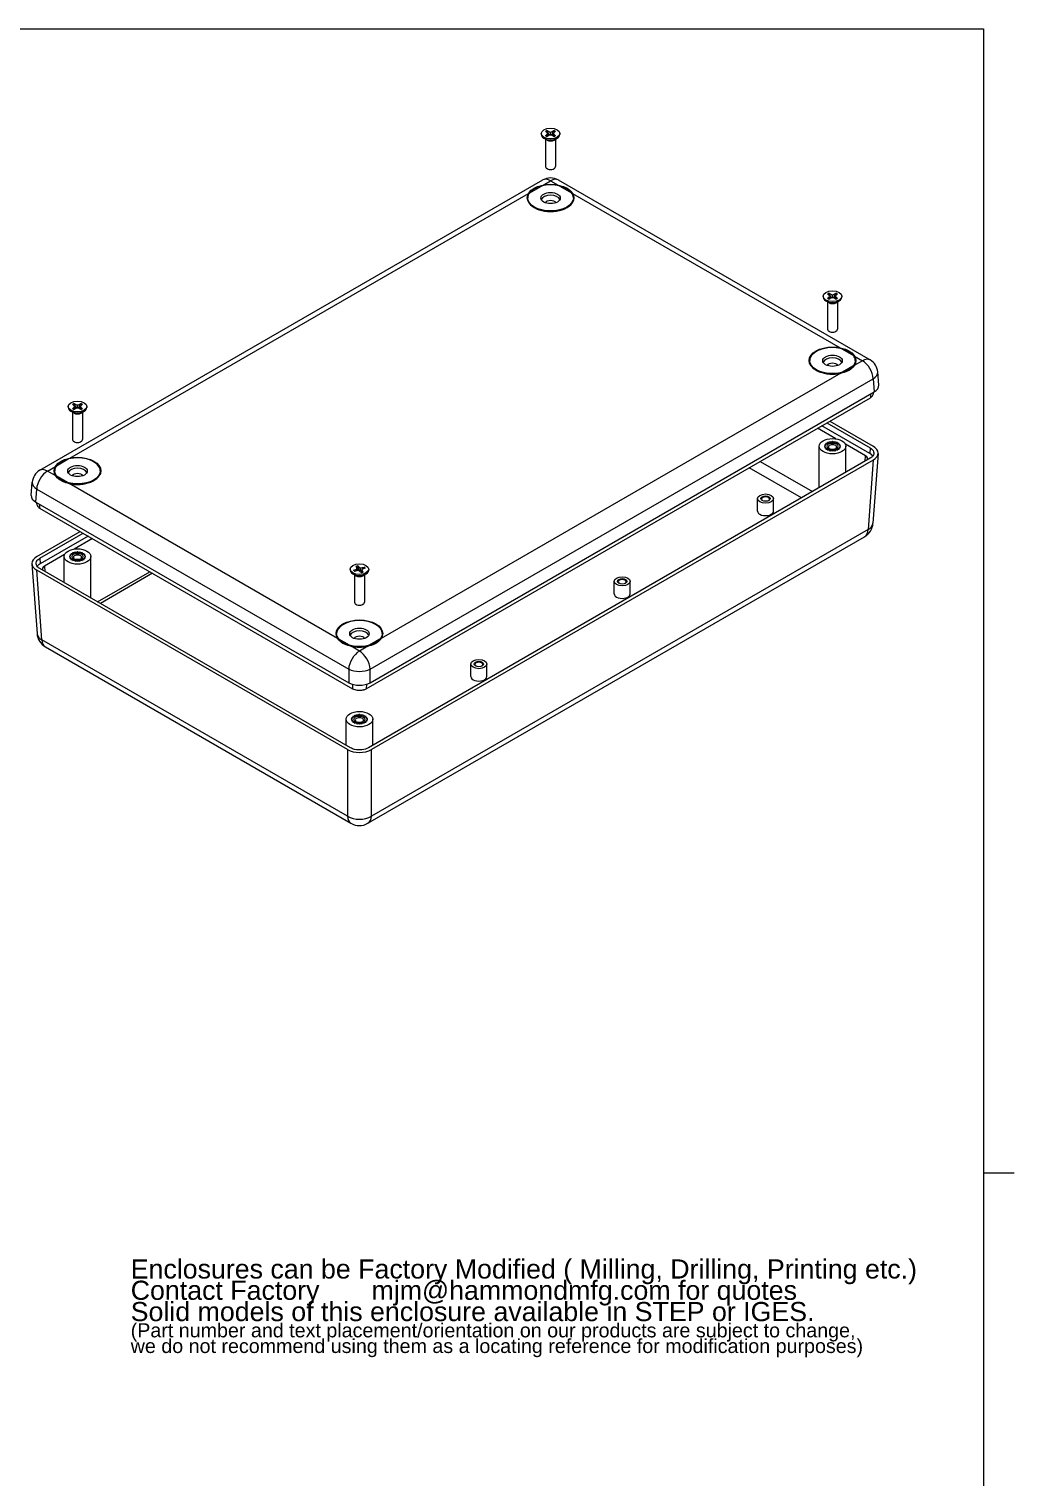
# Model space of a CAD drawing. Header units: millimetres. Extents: x 12 to 919, y 12 to 708.
# Drawn here: x 627.7 to 919.2, y 269.7 to 698.5 of the extents above; entities that cross this region are included whole.
import ezdxf

# ---------------------------------------------------------------- set-up
doc = ezdxf.new("R2010")
doc.units = ezdxf.units.MM
doc.header["$LTSCALE"] = 3.333333
for name, color, linetype, lineweight in [('Sketch Geometry (ANSI)', 7, 'Continuous', 9), ('Symbol (ANSI)', 7, 'Continuous', 9), ('Visible (ANSI)', 7, 'Continuous', 9), ('Visible Narrow (ANSI)', 7, 'Continuous', 9)]:
    doc.layers.add(name, color=color, linetype=linetype, lineweight=lineweight)
doc.styles.add('Note Text (ANSI)', font='arial.ttf')

# ---------------------------------------------------------------- blocks, each defined once
blk = doc.blocks.new('Borders Default Border')
at = {"layer": 'Sketch Geometry (ANSI)'}
blk.add_line((273.05, 107.95), (275.77, 107.95), dxfattribs=at)
at = {"layer": 'Sketch Geometry (ANSI)', "flags": 128}
blk.add_lwpolyline([(6.35, 6.35), (6.35, 209.55), (273.05, 209.55), (273.05, 6.35), (6.35, 6.35)], dxfattribs=at)

msp = doc.modelspace()

# ---------------------------------------------------------------- linework, layer by layer
at = {"layer": 'Visible (ANSI)'}
for p, q in [((779.3061, 667.538), (779.3061, 667.2523)), ((781.0272, 665.6009), (780.1115, 666.1296)), ((781.0551, 667.8302), (780.5601, 668.116)), ((780.5601, 666.9601), (781.0551, 667.2459)), ((780.6011, 665.8469), (780.6011, 657.7401)), ((781.0551, 668.4017), (781.55, 668.116)), ((781.2783, 667.538), (781.0551, 667.8302)), ((781.0551, 667.2459), (781.2783, 667.538)), ((781.0551, 667.2459), (781.1431, 666.7252)), ((781.55, 666.9601), (781.0551, 666.6743)), ((781.2783, 667.538), (781.4309, 666.8913)), ((781.2874, 667.4992), (781.469, 667.3944)), ((781.55, 668.116), (781.469, 667.3944)), ((781.469, 667.3944), (782.0561, 667.2449)), ((781.55, 668.116), (782.0561, 667.9871)), ((782.0561, 667.089), (781.55, 666.9601)), ((782.0561, 667.9871), (782.5621, 668.116)), ((782.0561, 667.9871), (782.0561, 667.2449)), ((782.0561, 667.2449), (782.6432, 667.3944)), ((782.5621, 666.9601), (782.0561, 667.089)), ((782.5621, 668.116), (783.0571, 668.4017)), ((782.5621, 668.116), (782.6432, 667.3944)), ((783.0571, 666.6743), (782.5621, 666.9601)), ((782.6432, 667.3944), (782.8247, 667.4992)), ((782.8339, 667.538), (782.6813, 666.8913)), ((783.0571, 667.8302), (782.8339, 667.538)), ((782.8339, 667.538), (783.0571, 667.2459)), ((783.0571, 667.2459), (782.969, 666.7252)), ((783.5521, 668.116), (783.0571, 667.8302)), ((783.0571, 667.2459), (783.5521, 666.9601)), ((783.0849, 665.6009), (784.0006, 666.1296)), ((783.5111, 665.8469), (783.5111, 657.7401)), ((784.8061, 667.538), (784.8061, 667.2523)), ((630.9021, 567.8217), (779.8061, 653.7915)), ((784.3061, 653.7915), (876.6415, 600.4816)), ((775.1561, 648.5137), (775.1561, 648.432)), ((788.9561, 648.5137), (788.9561, 648.432)), ((862.7447, 619.3647), (862.7447, 619.079)), ((864.4658, 617.4276), (863.5501, 617.9563)), ((864.4937, 619.6569), (863.9987, 619.9427)), ((863.9987, 618.7868), (864.4937, 619.0726)), ((864.0397, 617.6736), (864.0397, 609.5668)), ((864.4937, 620.2284), (864.9886, 619.9427)), ((864.7169, 619.3647), (864.4937, 619.6569)), ((864.4937, 619.0726), (864.7169, 619.3647)), ((864.4937, 619.0726), (864.5817, 618.5519)), ((864.9886, 618.7868), (864.4937, 618.501)), ((864.7169, 619.3647), (864.8695, 618.718)), ((864.726, 619.3259), (864.9076, 619.2211)), ((864.9886, 619.9427), (864.9076, 619.2211)), ((864.9076, 619.2211), (865.4947, 619.0716)), ((864.9886, 619.9427), (865.4947, 619.8138)), ((865.4947, 618.9157), (864.9886, 618.7868)), ((865.4947, 619.8138), (866.0007, 619.9427)), ((865.4947, 619.8138), (865.4947, 619.0716)), ((865.4947, 619.0716), (866.0818, 619.2211)), ((866.0007, 618.7868), (865.4947, 618.9157)), ((866.0007, 619.9427), (866.4957, 620.2284)), ((866.0007, 619.9427), (866.0818, 619.2211)), ((866.4957, 618.501), (866.0007, 618.7868)), ((866.0818, 619.2211), (866.2633, 619.3259)), ((866.2725, 619.3647), (866.1199, 618.718)), ((866.4957, 619.6569), (866.2725, 619.3647)), ((866.2725, 619.3647), (866.4957, 619.0726)), ((866.4957, 619.0726), (866.4076, 618.5519)), ((866.9907, 619.9427), (866.4957, 619.6569)), ((866.4957, 619.0726), (866.9907, 618.7868)), ((866.5235, 617.4276), (867.4392, 617.9563)), ((866.9497, 617.6736), (866.9497, 609.5668)), ((868.2447, 619.3647), (868.2447, 619.079)), ((858.5947, 600.3404), (858.5947, 600.2587)), ((872.3947, 600.3404), (872.3947, 600.2587)), ((879.1852, 593.0279), (878.8777, 596.9373)), ((641.0479, 587.5686), (641.5429, 587.2828)), ((642.555, 587.2828), (643.0499, 587.5686)), ((727.5071, 503.1506), (876.7132, 589.2948)), ((728.6662, 504.9309), (877.8723, 591.075)), ((877.5766, 590.9043), (877.549, 590.4079)), ((639.2989, 586.7049), (639.2989, 586.4191)), ((641.0201, 584.7677), (640.1044, 585.2964)), ((641.0479, 586.997), (640.553, 587.2828)), ((640.553, 586.1269), (641.0479, 586.4127)), ((640.5939, 585.0138), (640.5939, 576.9069)), ((641.2711, 586.7049), (641.0479, 586.997)), ((641.0479, 586.4127), (641.2711, 586.7049)), ((641.0479, 586.4127), (641.136, 585.892)), ((641.5429, 586.1269), (641.0479, 585.8412)), ((641.2711, 586.7049), (641.4238, 586.0582)), ((641.2803, 586.6661), (641.4618, 586.5613)), ((641.5429, 587.2828), (641.4618, 586.5613)), ((641.4618, 586.5613), (642.0489, 586.4117)), ((641.5429, 587.2828), (642.0489, 587.154)), ((642.0489, 586.2558), (641.5429, 586.1269)), ((642.0489, 587.154), (642.555, 587.2828)), ((642.0489, 587.154), (642.0489, 586.4117)), ((642.0489, 586.4117), (642.6361, 586.5613)), ((642.555, 586.1269), (642.0489, 586.2558)), ((642.555, 587.2828), (642.6361, 586.5613)), ((643.0499, 585.8412), (642.555, 586.1269)), ((642.6361, 586.5613), (642.8176, 586.6661)), ((642.8268, 586.7049), (642.6741, 586.0582)), ((643.0499, 586.997), (642.8268, 586.7049)), ((642.8268, 586.7049), (643.0499, 586.4127)), ((643.0499, 586.4127), (642.9619, 585.892)), ((643.5449, 587.2828), (643.0499, 586.997)), ((643.0499, 586.4127), (643.5449, 586.1269)), ((643.0778, 584.7677), (643.9935, 585.2964)), ((643.5039, 585.0138), (643.5039, 576.9069)), ((644.7989, 586.7049), (644.7989, 586.4191)), ((866.503, 577.1523), (861.0924, 580.2761)), ((876.5705, 572.7652), (862.3267, 580.9888)), ((863.8052, 581.8424), (876.6347, 574.4352)), ((864.6891, 582.3527), (877.5186, 574.9455)), ((861.5447, 562.6647), (861.5447, 574.9473)), ((863.3623, 575.1423), (863.0819, 574.9669)), ((863.0819, 574.9278), (863.3623, 574.7523)), ((863.1896, 575.3592), (863.3623, 575.1423)), ((863.3623, 574.7523), (863.1896, 574.5354)), ((863.571, 575.5132), (863.2105, 575.3964)), ((863.5228, 575.7503), (863.571, 575.5132)), ((863.968, 575.8287), (863.5626, 575.7819)), ((864.0491, 576.0628), (863.968, 575.8287)), ((864.5145, 576.058), (864.1039, 576.0858)), ((864.7169, 576.2661), (864.5145, 576.058)), ((865.1569, 576.1785), (864.7813, 576.2782)), ((865.4608, 576.3403), (865.1569, 576.1785)), ((865.8324, 576.1785), (865.5285, 576.3403)), ((866.2081, 576.2782), (865.8324, 576.1785)), ((866.4748, 576.058), (866.2724, 576.2661)), ((866.8855, 576.0858), (866.4748, 576.058)), ((867.0213, 575.8287), (866.9402, 576.0628)), ((867.4268, 575.7819), (867.0213, 575.8287)), ((867.4184, 575.5132), (867.4665, 575.7503)), ((867.7789, 575.3964), (867.4184, 575.5132)), ((867.6271, 575.1423), (867.7998, 575.3592)), ((867.9074, 574.9669), (867.6271, 575.1423)), ((867.6271, 574.7523), (867.9074, 574.9278)), ((867.7998, 574.5354), (867.6271, 574.7523)), ((875.2731, 572.0889), (869.3138, 575.5295)), ((869.4447, 567.2258), (869.4447, 574.9473)), ((876.6347, 571.3769), (728.1361, 485.6412)), ((877.5186, 570.8666), (729.02, 485.1309)), ((863.2105, 574.4983), (863.571, 574.3814)), ((863.571, 574.3814), (863.5228, 574.1443)), ((863.5626, 574.1127), (863.968, 574.0659)), ((863.968, 574.0659), (864.0491, 573.8318)), ((864.1039, 573.8089), (864.5145, 573.8367)), ((864.5145, 573.8367), (864.7169, 573.6285)), ((864.7813, 573.6165), (865.1569, 573.7162)), ((865.1569, 573.7162), (865.4608, 573.5543)), ((865.5285, 573.5543), (865.8324, 573.7162)), ((865.8324, 573.7162), (866.2081, 573.6165)), ((866.2724, 573.6285), (866.4748, 573.8367)), ((866.4748, 573.8367), (866.8855, 573.8089)), ((866.9402, 573.8318), (867.0213, 574.0659)), ((867.0213, 574.0659), (867.4268, 574.1127)), ((867.4184, 574.3814), (867.7789, 574.4983)), ((867.4665, 574.1443), (867.4184, 574.3814)), ((878.9782, 572.7854), (877.4788, 552.1317)), ((635.1489, 567.6805), (635.1489, 567.5989)), ((648.9489, 567.6805), (648.9489, 567.5989)), ((856.2781, 559.624), (840.8, 568.5603)), ((628.3585, 560.368), (628.6659, 564.2775)), ((629.6713, 558.4152), (722.3088, 504.9309)), ((629.9946, 557.748), (629.967, 558.2444)), ((843.3207, 555.7597), (843.3207, 559.4339)), ((848.0707, 555.7597), (848.0707, 559.4339)), ((630.8305, 556.6349), (723.468, 503.1506)), ((630.025, 542.2857), (642.8546, 549.6928)), ((630.9089, 541.7754), (643.7384, 549.1825)), ((645.2169, 548.3289), (630.9731, 540.1053)), ((646.4512, 547.6163), (641.0406, 544.4924)), ((727.9875, 463.2905), (874.9919, 548.1635)), ((638.2298, 542.8696), (632.2705, 539.429)), ((638.0989, 534.5659), (638.0989, 542.2875)), ((639.9165, 542.4825), (639.6362, 542.307)), ((639.6362, 542.2679), (639.9165, 542.0925)), ((639.7438, 542.6994), (639.9165, 542.4825)), ((639.9165, 542.0925), (639.7438, 541.8756)), ((640.1253, 542.8534), (639.7647, 542.7365)), ((639.7647, 541.8384), (640.1253, 541.7216)), ((640.0771, 543.0905), (640.1253, 542.8534)), ((640.1253, 541.7216), (640.0771, 541.4845)), ((640.5223, 543.1689), (640.1169, 543.1221)), ((640.1169, 541.4529), (640.5223, 541.4061)), ((640.6034, 543.403), (640.5223, 543.1689)), ((640.5223, 541.4061), (640.6034, 541.172)), ((641.0688, 543.3981), (640.6581, 543.4259)), ((640.6581, 541.149), (641.0688, 541.1768)), ((641.2712, 543.6063), (641.0688, 543.3981)), ((641.0688, 541.1768), (641.2712, 540.9687)), ((641.7112, 543.5186), (641.3355, 543.6183)), ((641.3355, 540.9566), (641.7112, 541.0563)), ((642.0151, 543.6805), (641.7112, 543.5186)), ((641.7112, 541.0563), (642.0151, 540.8945)), ((642.3867, 543.5186), (642.0828, 543.6805)), ((642.0828, 540.8945), (642.3867, 541.0563)), ((642.7623, 543.6183), (642.3867, 543.5186)), ((642.3867, 541.0563), (642.7623, 540.9566)), ((643.0291, 543.3981), (642.8267, 543.6063)), ((642.8267, 540.9687), (643.0291, 541.1768)), ((643.4398, 543.4259), (643.0291, 543.3981)), ((643.0291, 541.1768), (643.4398, 541.149)), ((643.5756, 543.1689), (643.4945, 543.403)), ((643.4945, 541.172), (643.5756, 541.4061)), ((643.981, 543.1221), (643.5756, 543.1689)), ((643.5756, 541.4061), (643.981, 541.4529)), ((643.9726, 542.8534), (644.0208, 543.0905)), ((644.3332, 542.7365), (643.9726, 542.8534)), ((643.9726, 541.7216), (644.3332, 541.8384)), ((644.0208, 541.4845), (643.9726, 541.7216)), ((644.1814, 542.4825), (644.3541, 542.6994)), ((644.4617, 542.307), (644.1814, 542.4825)), ((644.1814, 542.0925), (644.4617, 542.2679)), ((644.3541, 541.8756), (644.1814, 542.0925)), ((645.9989, 530.0048), (645.9989, 542.2875)), ((628.5655, 540.1255), (630.0648, 519.4718)), ((721.9551, 485.1309), (630.025, 538.2068)), ((722.839, 485.6412), (630.9089, 538.7171)), ((664.2941, 537.3147), (648.8161, 528.3784)), ((722.7375, 538.5316), (722.7375, 538.2458)), ((724.4587, 536.5944), (723.543, 537.1231)), ((723.7541, 538.2517), (724.3787, 538.4341)), ((724.0325, 536.8405), (724.0325, 528.7336)), ((724.6947, 538.0735), (724.0701, 537.8911)), ((724.6941, 538.9893), (724.3781, 539.35)), ((724.3787, 538.4341), (724.7485, 538.6716)), ((724.3787, 538.4341), (724.4317, 537.9967)), ((724.6941, 538.9893), (724.8319, 538.3593)), ((724.7485, 538.6716), (724.6941, 538.9893)), ((725.2451, 538.1049), (724.6947, 538.0735)), ((724.7485, 538.6716), (724.8749, 538.0838)), ((724.879, 538.084), (724.8319, 538.3593)), ((724.931, 538.7807), (725.2048, 538.4682)), ((725.0027, 539.5324), (725.3187, 539.1718)), ((725.3187, 539.1718), (725.2048, 538.4682)), ((725.2048, 538.4682), (725.6819, 538.2205)), ((725.6563, 537.8914), (725.2451, 538.1049)), ((725.3187, 539.1718), (725.73, 538.9583)), ((725.9723, 537.5308), (725.6563, 537.8914)), ((725.73, 538.9583), (725.6819, 538.2205)), ((725.6819, 538.2205), (726.1934, 538.2497)), ((725.73, 538.9583), (726.2804, 538.9896)), ((726.2266, 538.3916), (726.0801, 537.7661)), ((726.0801, 537.7661), (726.1157, 537.5577)), ((726.2809, 538.0738), (726.1787, 537.572)), ((726.5964, 538.629), (726.2266, 538.3916)), ((726.2266, 538.3916), (726.2809, 538.0738)), ((726.2804, 538.9896), (726.905, 539.1721)), ((726.2804, 538.9896), (726.3102, 538.4453)), ((726.2809, 538.0738), (726.597, 537.7132)), ((726.5164, 536.5944), (727.4321, 537.1231)), ((727.221, 538.8115), (726.5964, 538.629)), ((726.9425, 536.8405), (726.9425, 528.7336)), ((728.2375, 538.5316), (728.2375, 538.2458)), ((800.8943, 531.2648), (800.8943, 534.939)), ((805.6443, 531.2648), (805.6443, 534.939)), ((718.5875, 519.5072), (718.5875, 519.4256)), ((732.3875, 519.5072), (732.3875, 519.4256)), ((632.5517, 515.5037), (722.9875, 463.2905)), ((758.4679, 506.7699), (758.4679, 510.4441)), ((763.2179, 506.7699), (763.2179, 510.4441)), ((721.5375, 486.3926), (721.5375, 494.1142)), ((723.3551, 494.3092), (723.0748, 494.1337)), ((723.0748, 494.0946), (723.3551, 493.9192)), ((723.1824, 494.5261), (723.3551, 494.3092)), ((723.3551, 493.9192), (723.1824, 493.7023)), ((723.5639, 494.6801), (723.2033, 494.5632)), ((723.2033, 493.6651), (723.5639, 493.5483)), ((723.5157, 494.9172), (723.5639, 494.6801)), ((723.5639, 493.5483), (723.5157, 493.3112)), ((723.9609, 494.9956), (723.5555, 494.9488)), ((723.5555, 493.2796), (723.9609, 493.2328)), ((724.042, 495.2297), (723.9609, 494.9956)), ((723.9609, 493.2328), (724.042, 492.9987)), ((724.5074, 495.2248), (724.0967, 495.2526)), ((724.7098, 495.433), (724.5074, 495.2248)), ((725.1498, 495.3453), (724.7741, 495.445)), ((725.4537, 495.5072), (725.1498, 495.3453)), ((725.8253, 495.3453), (725.5214, 495.5072)), ((726.2009, 495.445), (725.8253, 495.3453)), ((726.4677, 495.2248), (726.2653, 495.433)), ((726.8784, 495.2526), (726.4677, 495.2248)), ((727.0142, 494.9956), (726.9331, 495.2297)), ((726.9331, 492.9987), (727.0142, 493.2328)), ((727.4196, 494.9488), (727.0142, 494.9956)), ((727.0142, 493.2328), (727.4196, 493.2796)), ((727.4112, 494.6801), (727.4594, 494.9172)), ((727.7718, 494.5632), (727.4112, 494.6801)), ((727.4112, 493.5483), (727.7718, 493.6651)), ((727.4594, 493.3112), (727.4112, 493.5483)), ((727.62, 494.3092), (727.7927, 494.5261)), ((727.9003, 494.1337), (727.62, 494.3092)), ((727.62, 493.9192), (727.9003, 494.0946)), ((727.7927, 493.7023), (727.62, 493.9192)), ((729.4375, 486.3926), (729.4375, 494.1142)), ((724.0967, 492.9757), (724.5074, 493.0035)), ((724.5074, 493.0035), (724.7098, 492.7954)), ((724.7741, 492.7833), (725.1498, 492.883)), ((725.1498, 492.883), (725.4537, 492.7212)), ((725.5214, 492.7212), (725.8253, 492.883)), ((725.8253, 492.883), (726.2009, 492.7833)), ((726.2653, 492.7954), (726.4677, 493.0035)), ((726.4677, 493.0035), (726.8784, 492.9757))]:
    msp.add_line(p, q, dxfattribs=at)
for centre, radius, start, end in [((782.0561, 649.8944), 4.5, 60, 120), ((874.3915, 596.5845), 4.5, 4.497168, 60), ((633.1521, 563.9246), 4.5, 120, 175.502832), ((872.4919, 552.4937), 5, 300, 355.847929), ((635.0517, 519.8338), 5, 184.152071, 240), ((725.4875, 467.6206), 5, 240, 300)]:
    msp.add_arc(centre, radius, start, end, dxfattribs=at)
for centre, major_axis in [((782.0561, 667.538), (-2.75, 0)), ((782.0561, 648.5137), (-6.9, 0)), ((782.0561, 648.5137), (-6.75, 0)), ((782.0561, 648.432), (2.875, 0)), ((865.4947, 619.3647), (-2.75, 0)), ((865.4947, 600.3404), (-6.9, 0)), ((865.4947, 600.3404), (-6.75, 0)), ((865.4947, 600.2587), (2.875, 0)), ((642.0489, 586.7049), (-2.75, 0)), ((865.4947, 574.9473), (3.95, 0)), ((865.4947, 574.9473), (-2.25, 0)), ((865.4947, 574.9473), (-1.6129, 0)), ((642.0489, 567.6805), (-6.9, 0)), ((642.0489, 567.6805), (-6.75, 0)), ((642.0489, 567.5989), (2.875, 0)), ((845.6957, 559.4339), (2.375, 0)), ((845.6957, 559.4339), (-1.375, 0)), ((642.0489, 542.2875), (3.95, 0)), ((642.0489, 542.2875), (-2.25, 0)), ((642.0489, 542.2875), (-1.6129, 0)), ((725.4875, 538.5316), (-2.75, 0)), ((803.2693, 534.939), (2.375, 0)), ((803.2693, 534.939), (-1.375, 0)), ((725.4875, 519.5072), (-6.9, 0)), ((725.4875, 519.5072), (-6.75, 0)), ((725.4875, 519.4256), (2.875, 0)), ((760.8429, 510.4441), (2.375, 0)), ((760.8429, 510.4441), (-1.375, 0)), ((725.4875, 494.1142), (3.95, 0)), ((725.4875, 494.1142), (-2.25, 0)), ((725.4875, 494.1142), (-1.6129, 0))]:
    msp.add_ellipse(centre, major_axis=major_axis, ratio=0.57735027, dxfattribs=at)
for centre, major_axis, ratio, start_param, end_param in [((782.0561, 667.2523), (2.75, 0), 0.57735027, 3.14159265, 6.28318531), ((782.0561, 667.538), (1.8, 0), 0.57735027, 2.16050344, 2.55188554), ((782.0561, 667.538), (-1.8, 0), 0.57735027, 0.58970711, 0.98108922), ((782.0561, 666.1949), (-1.455, 0), 0.57735027, 0.78539816, 2.35619449), ((782.0561, 667.538), (1.8, 0), 0.57735027, 0.58970711, 0.98108922), ((782.0561, 667.538), (-1.8, 0), 0.57735027, 2.16050344, 2.55188554), ((782.0561, 657.7401), (1.455, 0), 0.57735027, 3.14159265, 6.28318531), ((782.0561, 648.432), (-6.75, 0), 0.57735027, 4.29788723, 5.12689073), ((782.0561, 648.432), (6.9, 0), 0.57735027, 3.14159265, 6.28318531), ((782.0561, 648.432), (-6.75, 0), 0.57735027, 5.86868356, 6.27270946), ((782.0561, 647.6155), (2.875, 0), 0.57735027, 0.24849987, 2.89309279), ((782.0561, 647.6155), (2.852, 0), 0.57735027, 0.23372683, 2.90786583), ((782.0561, 646.697), (-1.727, 0), 0.57735027, 3.51103423, 5.91374373), ((782.0561, 648.432), (6.75, 0), 0.57735027, 0.01047585, 0.41450175), ((865.4947, 619.079), (2.75, 0), 0.57735027, 3.14159265, 6.28318531), ((865.4947, 619.3647), (1.8, 0), 0.57735027, 2.16050344, 2.55188554), ((865.4947, 619.3647), (-1.8, 0), 0.57735027, 0.58970711, 0.98108922), ((865.4947, 619.3647), (1.8, 0), 0.57735027, 0.58970711, 0.98108922), ((865.4947, 619.3647), (-1.8, 0), 0.57735027, 2.16050344, 2.55188554), ((865.4947, 618.0216), (-1.455, 0), 0.57735027, 0.78539816, 2.35619449), ((865.4947, 609.5668), (1.455, 0), 0.57735027, 3.14159265, 6.28318531), ((865.4947, 600.2587), (-6.75, 0), 0.57735027, 4.29788723, 6.27270946), ((865.4947, 599.4422), (2.875, 0), 0.57735027, 0.24849987, 2.89309279), ((865.4947, 599.4422), (2.852, 0), 0.57735027, 0.23372683, 2.90786583), ((865.4947, 600.2587), (6.75, 0), 0.57735027, 0.01047585, 0.41450175), ((865.4947, 600.2587), (-6.9, 0), 0.57735027, 0, 1.93290306), ((865.4947, 598.5237), (-1.727, 0), 0.57735027, 3.51103423, 5.91374373), ((865.4947, 600.2587), (6.9, 0), 0.57735027, 5.92107857, 6.28318531), ((874.6805, 592.9103), (4.5093, 0), 0.57616342, 5.49881604, 6.32847071), ((642.0489, 586.7049), (1.8, 0), 0.57735027, 2.16050344, 2.55188554), ((642.0489, 586.7049), (1.8, 0), 0.57735027, 0.58970711, 0.98108922), ((642.0489, 586.4191), (2.75, 0), 0.57735027, 3.14159265, 6.28318531), ((642.0489, 586.7049), (-1.8, 0), 0.57735027, 0.58970711, 0.98108922), ((642.0489, 585.3617), (-1.455, 0), 0.57735027, 0.78539816, 2.35619449), ((642.0489, 586.7049), (-1.8, 0), 0.57735027, 2.16050344, 2.55188554), ((642.0489, 576.9069), (1.455, 0), 0.57735027, 3.14159265, 6.28318531), ((865.4947, 574.9473), (-2.413, 0), 0.57735027, 6.26916464, 6.29720597), ((865.4947, 574.9473), (-2.413, 0), 0.57735027, 5.95500538, 5.98304671), ((865.4947, 574.9473), (2.413, 0), 0.57735027, 2.49925346, 2.52729479), ((865.4947, 574.9473), (2.413, 0), 0.57735027, 2.18509419, 2.21313552), ((865.4947, 574.6769), (-1.2319, 0), 0.57735027, 2.29486727, 7.12991069), ((865.4947, 574.9473), (2.413, 0), 0.57735027, 1.87093493, 1.89897626), ((865.4947, 574.9473), (2.413, 0), 0.57735027, 1.55677566, 1.58481699), ((865.4947, 574.9473), (2.413, 0), 0.57735027, 1.2426164, 1.27065773), ((865.4947, 574.9473), (2.413, 0), 0.57735027, 0.92845713, 0.95649846), ((865.4947, 574.9473), (2.413, 0), 0.57735027, 0.61429787, 0.6423392), ((865.4947, 574.9473), (2.413, 0), 0.57735027, 0.3001386, 0.32817993), ((865.4947, 574.9473), (2.413, 0), 0.57735027, 6.26916464, 6.29720597), ((873.9738, 572.9061), (5.0088, 0), 0.57633873, 5.49866393, 7.06770668), ((642.0489, 567.5989), (6.75, 0), 0.57735027, 0.01047585, 1.98529807), ((865.4947, 574.9473), (-2.413, 0), 0.57735027, 0.3001386, 0.32817993), ((865.4947, 574.9473), (-2.413, 0), 0.57735027, 0.61429787, 0.6423392), ((865.4947, 574.9473), (-2.413, 0), 0.57735027, 0.92845713, 0.95649846), ((865.4947, 574.9473), (-2.413, 0), 0.57735027, 1.2426164, 1.27065773), ((865.4947, 574.9473), (-2.413, 0), 0.57735027, 1.55677566, 1.58481699), ((865.4947, 574.9473), (-2.413, 0), 0.57735027, 1.87093493, 1.89897626), ((865.4947, 574.9473), (-2.413, 0), 0.57735027, 2.18509419, 2.21313552), ((865.4947, 574.9473), (-2.413, 0), 0.57735027, 2.49925346, 2.52729479), ((865.4947, 574.9473), (2.413, 0), 0.57735027, 5.95500538, 5.98304671), ((873.8552, 571.2731), (2.0035, 0), 0.57633873, 5.9056929, 7.06770668), ((642.0489, 567.5989), (-6.9, 0), 0.57735027, 0, 0.36210673), ((642.0489, 567.5989), (-6.75, 0), 0.57735027, 5.86868356, 6.27270946), ((642.0489, 566.7824), (2.875, 0), 0.57735027, 0.24849987, 2.89309279), ((642.0489, 566.7824), (2.852, 0), 0.57735027, 0.23372683, 2.90786583), ((642.0489, 567.5989), (6.9, 0), 0.57735027, 4.35028225, 6.28318531), ((642.0489, 565.8638), (-1.727, 0), 0.57735027, 3.51103423, 5.91374373), ((632.8631, 560.2504), (-4.5093, 0), 0.57616342, 6.2378999, 7.06755457), ((845.6957, 559.2755), (1.181, 0), 0.57735027, 5.57687736, 10.13108591), ((845.6957, 555.7597), (2.375, 0), 0.57735027, 3.14159265, 6.28318531), ((633.5699, 540.2462), (-5.0088, 0), 0.57633873, 5.49866393, 7.06770668), ((642.0489, 542.2875), (-2.413, 0), 0.57735027, 6.26916464, 6.29720597), ((642.0489, 542.2875), (-2.413, 0), 0.57735027, 5.95500538, 5.98304671), ((642.0489, 542.2875), (-2.413, 0), 0.57735027, 0.3001386, 0.32817993), ((642.0489, 542.2875), (2.413, 0), 0.57735027, 2.49925346, 2.52729479), ((642.0489, 542.2875), (-2.413, 0), 0.57735027, 0.61429787, 0.6423392), ((642.0489, 542.2875), (2.413, 0), 0.57735027, 2.18509419, 2.21313552), ((642.0489, 542.2875), (-2.413, 0), 0.57735027, 0.92845713, 0.95649846), ((642.0489, 542.017), (-1.2319, 0), 0.57735027, 2.29486727, 7.12991069), ((642.0489, 542.2875), (2.413, 0), 0.57735027, 1.87093493, 1.89897626), ((642.0489, 542.2875), (-2.413, 0), 0.57735027, 1.2426164, 1.27065773), ((642.0489, 542.2875), (2.413, 0), 0.57735027, 1.55677566, 1.58481699), ((642.0489, 542.2875), (-2.413, 0), 0.57735027, 1.55677566, 1.58481699), ((642.0489, 542.2875), (2.413, 0), 0.57735027, 1.2426164, 1.27065773), ((642.0489, 542.2875), (-2.413, 0), 0.57735027, 1.87093493, 1.89897626), ((642.0489, 542.2875), (2.413, 0), 0.57735027, 0.92845713, 0.95649846), ((642.0489, 542.2875), (-2.413, 0), 0.57735027, 2.18509419, 2.21313552), ((642.0489, 542.2875), (2.413, 0), 0.57735027, 0.61429787, 0.6423392), ((642.0489, 542.2875), (-2.413, 0), 0.57735027, 2.49925346, 2.52729479), ((642.0489, 542.2875), (2.413, 0), 0.57735027, 0.3001386, 0.32817993), ((642.0489, 542.2875), (2.413, 0), 0.57735027, 5.95500538, 5.98304671), ((642.0489, 542.2875), (2.413, 0), 0.57735027, 6.26916464, 6.29720597), ((633.6884, 538.6132), (-2.0035, 0), 0.57633873, 5.49866393, 6.66067772), ((725.4875, 538.2458), (2.75, 0), 0.57735027, 3.14159265, 6.28318531), ((725.4875, 538.5316), (-1.8, 0), 0.57735027, 0.27270607, 0.66408817), ((725.4875, 538.5316), (1.8, 0), 0.57735027, 1.84350239, 2.2348845), ((725.4875, 537.1884), (-1.455, 0), 0.57735027, 0.78539816, 2.35619449), ((725.4875, 537.8784), (1.6589, 0), 0.57735027, 1.91291101, 2.03183601), ((725.4875, 538.5316), (-1.8, 0), 0.57735027, 1.84350239, 2.2348845), ((725.4875, 538.5316), (1.8, 0), 0.57735027, 0.27270607, 0.66408817), ((803.2693, 534.7806), (1.181, 0), 0.57735027, 5.57687736, 10.13108591), ((725.4875, 528.7336), (1.455, 0), 0.57735027, 3.14159265, 6.28318531), ((803.2693, 531.2648), (2.375, 0), 0.57735027, 3.14159265, 6.28318531), ((725.4875, 519.4256), (6.75, 0), 0.57735027, 0.01047585, 3.13111681), ((725.4875, 519.4256), (-6.9, 0), 0.57735027, 0, 0.36210673), ((725.4875, 518.6091), (2.875, 0), 0.57735027, 0.24849987, 2.89309279), ((725.4875, 518.6091), (2.852, 0), 0.57735027, 0.23372683, 2.90786583), ((725.4875, 519.4256), (6.9, 0), 0.57735027, 5.92107857, 6.28318531), ((725.4875, 519.4256), (-6.9, 0), 0.57735027, 1.20868959, 1.93290306), ((725.4875, 517.6905), (-1.727, 0), 0.57735027, 3.51103423, 5.91374373), ((760.8429, 510.2857), (1.181, 0), 0.57735027, 5.57687736, 10.13108591), ((760.8429, 506.7699), (2.375, 0), 0.57735027, 3.14159265, 6.28318531), ((725.4875, 506.7736), (4.5, 0), 0.57853957, 3.92801972, 5.49675824), ((725.4875, 494.1142), (-2.413, 0), 0.57735027, 6.26916464, 6.29720597), ((725.4875, 494.1142), (-2.413, 0), 0.57735027, 5.95500538, 5.98304671), ((725.4875, 494.1142), (-2.413, 0), 0.57735027, 0.3001386, 0.32817993), ((725.4875, 494.1142), (2.413, 0), 0.57735027, 2.49925346, 2.52729479), ((725.4875, 494.1142), (-2.413, 0), 0.57735027, 0.61429787, 0.6423392), ((725.4875, 494.1142), (2.413, 0), 0.57735027, 2.18509419, 2.21313552), ((725.4875, 493.8437), (-1.2319, 0), 0.57735027, 2.29486727, 7.12991069), ((725.4875, 494.1142), (2.413, 0), 0.57735027, 1.87093493, 1.89897626), ((725.4875, 494.1142), (2.413, 0), 0.57735027, 1.55677566, 1.58481699), ((725.4875, 494.1142), (2.413, 0), 0.57735027, 1.2426164, 1.27065773), ((725.4875, 494.1142), (2.413, 0), 0.57735027, 0.92845713, 0.95649846), ((725.4875, 494.1142), (2.413, 0), 0.57735027, 0.61429787, 0.6423392), ((725.4875, 494.1142), (-2.413, 0), 0.57735027, 2.49925346, 2.52729479), ((725.4875, 494.1142), (2.413, 0), 0.57735027, 0.3001386, 0.32817993), ((725.4875, 494.1142), (2.413, 0), 0.57735027, 5.95500538, 5.98304671), ((725.4875, 494.1142), (2.413, 0), 0.57735027, 6.26916464, 6.29720597), ((725.4875, 494.1142), (-2.413, 0), 0.57735027, 0.92845713, 0.95649846), ((725.4875, 494.1142), (-2.413, 0), 0.57735027, 1.2426164, 1.27065773), ((725.4875, 494.1142), (-2.413, 0), 0.57735027, 1.55677566, 1.58481699), ((725.4875, 494.1142), (-2.413, 0), 0.57735027, 1.87093493, 1.89897626), ((725.4875, 494.1142), (-2.413, 0), 0.57735027, 2.18509419, 2.21313552), ((725.4875, 487.1775), (-5, 0), 0.57836358, 0.78627495, 2.3553177)]:
    msp.add_ellipse(centre, major_axis=major_axis, ratio=ratio, start_param=start_param, end_param=end_param, dxfattribs=at)
for points, degree in [([(781.0551, 668.4017), (781.0483, 668.1126), (781.0434, 667.837)], 2), ([(783.0571, 668.4017), (783.0639, 668.1126), (783.0688, 667.837)], 2), ([(864.4937, 620.2284), (864.4869, 619.9393), (864.482, 619.6637)], 2), ([(866.4957, 620.2284), (866.5025, 619.9393), (866.5074, 619.6637)], 2), ([(641.0479, 587.5686), (641.0411, 587.2794), (641.0362, 587.0038)], 2), ([(643.0499, 587.5686), (643.0568, 587.2794), (643.0616, 587.0038)], 2), ([(863.571, 574.3814), (863.5629, 574.3659), (863.5549, 574.3504), (863.5472, 574.335)], 3), ([(863.968, 574.0659), (863.9554, 574.0485), (863.9429, 574.0311), (863.9305, 574.0138)], 3), ([(864.5145, 573.8367), (864.5018, 573.8207), (864.4891, 573.8048), (864.4765, 573.7889)], 3), ([(865.1569, 573.7162), (865.1442, 573.6996), (865.1316, 573.683), (865.1189, 573.6665)], 3), ([(865.8324, 573.7162), (865.8198, 573.6973), (865.8071, 573.6786), (865.7945, 573.6599)], 3), ([(866.4748, 573.8367), (866.4624, 573.8136), (866.4498, 573.7907), (866.4372, 573.7678)], 3), ([(640.1253, 541.7216), (640.1171, 541.706), (640.1092, 541.6905), (640.1014, 541.6751)], 3), ([(640.5223, 541.4061), (640.5096, 541.3886), (640.4971, 541.3712), (640.4848, 541.354)], 3), ([(641.0688, 541.1768), (641.056, 541.1608), (641.0434, 541.1449), (641.0308, 541.129)], 3), ([(641.7112, 541.0563), (641.6985, 541.0397), (641.6858, 541.0232), (641.6731, 541.0067)], 3), ([(642.3867, 541.0563), (642.374, 541.0375), (642.3614, 541.0187), (642.3487, 541)], 3), ([(643.0291, 541.1768), (643.0166, 541.1538), (643.0041, 541.1308), (642.9914, 541.1079)], 3), ([(725.0027, 539.5324), (724.9647, 539.1444), (724.931, 538.7807)], 2), ([(726.905, 539.1721), (726.8927, 538.9373), (726.8795, 538.7117)], 2), ([(723.5639, 493.5483), (723.5557, 493.5327), (723.5478, 493.5172), (723.54, 493.5018)], 3), ([(723.9609, 493.2328), (723.9482, 493.2153), (723.9357, 493.1979), (723.9234, 493.1807)], 3), ([(724.5074, 493.0035), (724.4946, 492.9875), (724.482, 492.9716), (724.4694, 492.9557)], 3), ([(725.1498, 492.883), (725.1371, 492.8664), (725.1244, 492.8499), (725.1117, 492.8334)], 3), ([(725.8253, 492.883), (725.8126, 492.8642), (725.8, 492.8454), (725.7873, 492.8267)], 3), ([(726.4677, 493.0035), (726.4552, 492.9805), (726.4427, 492.9575), (726.43, 492.9346)], 3)]:
    msp.add_open_spline(points, degree=degree, dxfattribs=at)
for points, knots in [([(779.3376, 651.9991), (779.2978, 651.989), (779.2581, 651.9786), (778.4874, 651.77), (777.8182, 651.4775), (776.748, 650.8596), (776.2702, 650.4899), (775.9132, 650.0474), (775.8952, 650.0245), (775.8777, 650.0015)], [0.84468114, 0.84468114, 0.84468114, 0.84468114, 0.856953436, 0.856953436, 1.083965203, 1.083965203, 1.310976969, 1.310976969, 1.323249265, 1.323249265, 1.323249265, 1.323249265]), ([(788.2345, 650.0015), (788.2169, 650.0245), (788.199, 650.0474), (787.842, 650.4899), (787.3641, 650.8596), (786.294, 651.4775), (785.6247, 651.77), (784.8541, 651.9786), (784.8144, 651.989), (784.7745, 651.9991)], [0.84468114, 0.84468114, 0.84468114, 0.84468114, 0.856953436, 0.856953436, 1.083965203, 1.083965203, 1.310976969, 1.310976969, 1.323249265, 1.323249265, 1.323249265, 1.323249265]), ([(871.6731, 601.8282), (871.6555, 601.8512), (871.6376, 601.8741), (871.2806, 602.3166), (870.8027, 602.6863), (869.7326, 603.3042), (869.0633, 603.5967), (868.2927, 603.8053), (868.253, 603.8157), (868.2131, 603.8258)], [0.84468114, 0.84468114, 0.84468114, 0.84468114, 0.856953436, 0.856953436, 1.083965203, 1.083965203, 1.310976969, 1.310976969, 1.323249265, 1.323249265, 1.323249265, 1.323249265]), ([(871.9472, 598.8475), (871.8914, 598.7624), (871.8304, 598.6771), (871.4174, 598.1471), (870.9258, 597.7268), (869.8216, 597.0893), (869.1308, 596.8269), (868.2322, 596.5997), (868.0864, 596.5656), (867.939, 596.5333)], [0.828926363, 0.828926363, 0.828926363, 0.828926363, 0.873493089, 0.873493089, 1.107721053, 1.107721053, 1.341949017, 1.341949017, 1.386515743, 1.386515743, 1.386515743, 1.386515743]), ([(876.7132, 589.2948), (876.8979, 589.4015), (877.0571, 589.5227), (877.3086, 589.7813), (877.4028, 589.9179), (877.514, 590.1733), (877.5424, 590.2904), (877.549, 590.4079)], [5.498816045, 5.498816045, 5.498816045, 5.498816045, 5.772389106, 5.772389106, 6.03733948, 6.03733948, 6.251108157, 6.251108157, 6.251108157, 6.251108157]), ([(639.3305, 571.166), (639.2906, 571.1558), (639.2509, 571.1454), (638.4803, 570.9368), (637.811, 570.6443), (636.7409, 570.0264), (636.2631, 569.6567), (635.906, 569.2142), (635.8881, 569.1914), (635.8705, 569.1684)], [0.84468114, 0.84468114, 0.84468114, 0.84468114, 0.856953436, 0.856953436, 1.083965203, 1.083965203, 1.310976969, 1.310976969, 1.323249265, 1.323249265, 1.323249265, 1.323249265]), ([(877.4041, 572.021), (877.3397, 572.119), (877.2627, 572.2142), (877.0104, 572.4736), (876.8068, 572.6287), (876.5705, 572.7652)], [-5.92108307, -5.92108307, -5.92108307, -5.92108307, -5.772290046, -5.772290046, -5.498663929, -5.498663929, -5.498663929, -5.498663929]), ([(876.6347, 574.4352), (877.1554, 574.1346), (877.8789, 573.3527), (877.6776, 572.1774), (876.9818, 571.5774), (876.6347, 571.3769)], [5.49866393, 5.49866393, 5.49866393, 5.49866393, 6.08705496, 6.675446, 7.06770668, 7.06770668, 7.06770668, 7.06770668]), ([(639.6046, 563.8735), (639.4573, 563.9057), (639.3114, 563.9398), (638.4128, 564.167), (637.722, 564.4294), (636.6178, 565.0669), (636.1262, 565.4872), (635.7133, 566.0172), (635.6522, 566.1025), (635.5964, 566.1876)], [0.828926363, 0.828926363, 0.828926363, 0.828926363, 0.873493089, 0.873493089, 1.107721053, 1.107721053, 1.341949017, 1.341949017, 1.386515743, 1.386515743, 1.386515743, 1.386515743]), ([(629.9946, 557.748), (629.9947, 557.7473), (629.9947, 557.7466), (630.0086, 557.5068), (630.1141, 557.2695), (630.356, 556.9941), (630.4169, 556.9344), (630.5859, 556.7903), (630.702, 556.7091), (630.8305, 556.6349)], [6.315262457, 6.315262457, 6.315262457, 6.315262457, 6.316517617, 6.316517617, 6.751682772, 6.751682772, 6.877334723, 6.877334723, 7.06755457, 7.06755457, 7.06755457, 7.06755457]), ([(630.9089, 538.7171), (630.3883, 539.0177), (629.6647, 539.7996), (629.866, 540.9749), (630.5618, 541.5749), (630.9089, 541.7754)], [5.49866393, 5.49866393, 5.49866393, 5.49866393, 6.08705496, 6.675446, 7.06770668, 7.06770668, 7.06770668, 7.06770668]), ([(630.9731, 540.1053), (630.8088, 540.0104), (630.6603, 539.9066), (630.4442, 539.7222), (630.3662, 539.6458), (630.2381, 539.5), (630.1857, 539.4313), (630.1397, 539.3612)], [-7.067706685, -7.067706685, -7.067706685, -7.067706685, -6.877449948, -6.877449948, -6.75177363, -6.75177363, -6.645287544, -6.645287544, -6.645287544, -6.645287544]), ([(723.0432, 515.7002), (722.8959, 515.7324), (722.75, 515.7665), (721.8514, 515.9937), (721.1606, 516.2561), (720.0564, 516.8936), (719.5648, 517.3139), (719.1519, 517.8439), (719.0908, 517.9293), (719.035, 518.0143)], [0.828926363, 0.828926363, 0.828926363, 0.828926363, 0.873493089, 0.873493089, 1.107721053, 1.107721053, 1.341949017, 1.341949017, 1.386515743, 1.386515743, 1.386515743, 1.386515743]), ([(731.9401, 518.0143), (731.8843, 517.9293), (731.8232, 517.8439), (731.4103, 517.3139), (730.9187, 516.8936), (729.8145, 516.2561), (729.1236, 515.9937), (728.2251, 515.7665), (728.0792, 515.7324), (727.9318, 515.7002)], [0.828926363, 0.828926363, 0.828926363, 0.828926363, 0.873493089, 0.873493089, 1.107721053, 1.107721053, 1.341949017, 1.341949017, 1.386515743, 1.386515743, 1.386515743, 1.386515743]), ([(723.468, 503.1506), (723.6528, 503.0439), (723.8628, 502.952), (724.3106, 502.8069), (724.5473, 502.7524), (725.05, 502.6795), (725.317, 502.663), (725.997, 502.6761), (726.408, 502.737), (726.8849, 502.8767), (726.9884, 502.9118), (727.238, 503.0094), (727.3786, 503.0764), (727.5071, 503.1506)], [5.49881604, 5.49881604, 5.49881604, 5.49881604, 5.77238911, 5.77238911, 6.03733948, 6.03733948, 6.31651762, 6.31651762, 6.75168277, 6.75168277, 6.87733472, 6.87733472, 7.06755457, 7.06755457, 7.06755457, 7.06755457]), ([(728.1361, 485.6412), (727.6154, 485.3406), (726.2611, 484.9229), (724.2254, 485.0391), (723.1861, 485.4408), (722.839, 485.6412)], [5.49866393, 5.49866393, 5.49866393, 5.49866393, 6.08705496, 6.675446, 7.06770668, 7.06770668, 7.06770668, 7.06770668])]:
    msp.add_open_spline(points, degree=3, knots=knots, dxfattribs=at)
at = {"layer": 'Visible Narrow (ANSI)'}
for p, q in [((775.8777, 650.0015), (779.3376, 651.9991)), ((779.8326, 652.2849), (782.0561, 653.5686)), ((782.0561, 653.5686), (784.2796, 652.2849)), ((784.7745, 651.9991), (788.2345, 650.0015)), ((639.8254, 571.4517), (775.5242, 649.7974)), ((788.588, 649.7974), (867.7182, 604.1116)), ((868.2131, 603.8258), (871.6731, 601.8282)), ((872.0266, 601.6241), (874.3915, 600.2587)), ((867.939, 596.5333), (731.9401, 518.0143)), ((871.5496, 598.6179), (868.478, 596.8446)), ((874.3915, 600.2587), (871.9472, 598.8475)), ((728.6662, 508.9462), (877.5702, 594.9159)), ((877.5702, 594.9159), (877.8723, 591.075)), ((876.7589, 590.4322), (876.7132, 589.2948)), ((635.8705, 569.1684), (639.3305, 571.166)), ((844.0856, 570.4573), (859.5637, 561.521)), ((875.1596, 570.5253), (875.2731, 572.0889)), ((877.5186, 570.8666), (876.0244, 550.2833)), ((876.6347, 574.4352), (876.5705, 572.7652)), ((633.1521, 567.5989), (635.517, 568.9642)), ((635.5964, 566.1876), (633.1521, 567.5989)), ((629.6713, 558.4152), (629.9734, 562.2561)), ((629.9734, 562.2561), (722.3088, 508.9462)), ((639.0656, 564.1847), (635.994, 565.9581)), ((719.035, 518.0143), (639.6046, 563.8735)), ((630.7847, 557.7723), (630.8305, 556.6349)), ((876.0244, 550.2833), (729.02, 465.4102)), ((630.9089, 541.7754), (630.9731, 540.1053)), ((631.5193, 517.6234), (630.025, 538.2068)), ((632.2705, 539.429), (632.384, 537.8654)), ((647.9799, 528.8611), (663.458, 537.7974)), ((721.9551, 465.4102), (631.5193, 517.6234)), ((722.5042, 516.0114), (719.4326, 517.7848)), ((725.4875, 514.289), (723.0432, 515.7002)), ((727.9318, 515.7002), (725.4875, 514.289)), ((731.5425, 517.7848), (728.4709, 516.0114)), ((722.3088, 508.9462), (722.3088, 504.9309)), ((728.6662, 504.9309), (728.6662, 508.9462)), ((723.4152, 504.4627), (723.468, 503.1506)), ((727.5599, 504.4627), (727.5071, 503.1506)), ((721.9551, 485.1309), (721.9551, 465.4102)), ((729.02, 465.4102), (729.02, 485.1309))]:
    msp.add_line(p, q, dxfattribs=at)
for centre, major_axis, ratio, start_param, end_param in [((782.0561, 649.8944), (-2.25, 3.8971), 0.57735027, 5.49778714, 6.28318531), ((782.0561, 649.8944), (2.25, 3.8971), 0.57735027, 0, 0.78539816), ((874.3915, 596.5845), (2.25, 3.8971), 0.57735027, 0, 0.78539816), ((874.3915, 596.5845), (2.25, -3.8971), 0.57735027, 0.83077672, 2.35619449), ((874.3915, 596.5845), (4.4861, 0.3528), 0.57616342, 5.45353064, 6.28318531), ((633.1521, 563.9246), (2.25, 3.8971), 0.57735027, 0.78539816, 2.31081593), ((633.1521, 563.9246), (-2.25, 3.8971), 0.57735027, 5.49778714, 6.28318531), ((633.1521, 563.9246), (-4.4861, 0.3528), 0.57616342, 0, 0.82965467), ((872.4919, 552.4937), (2.5, -4.3301), 0.57735027, 0, 0.74351026), ((872.4919, 552.4937), (4.9869, -0.362), 0.57633873, 5.54047853, 6.28318531), ((635.0517, 519.8338), (-4.9869, -0.362), 0.57633873, 0, 0.74270678), ((635.0517, 519.8338), (-2.5, -4.3301), 0.57735027, 5.53967505, 6.28318531), ((725.4875, 510.6147), (-2.25, -3.8971), 0.57735027, 3.92699082, 5.45240858), ((725.4875, 510.6147), (-2.25, 3.8971), 0.57735027, 3.97236938, 5.49778714), ((725.4875, 510.6147), (4.5, 0), 0.52383656, 3.92801972, 5.49675824), ((725.4875, 467.6206), (-2.5, -4.3301), 0.57735027, 5.53967505, 6.28318531), ((725.4875, 467.6206), (-5, 0), 0.62465023, 0.78627495, 2.3553177), ((725.4875, 467.6206), (2.5, -4.3301), 0.57735027, 0, 0.74351026)]:
    msp.add_ellipse(centre, major_axis=major_axis, ratio=ratio, start_param=start_param, end_param=end_param, dxfattribs=at)

# ---------------------------------------------------------------- block references
at = {"xscale": 3.333333333333333, "yscale": 3.333333333333333, "zscale": 3.333333333333333}
msp.add_blockref('Borders Default Border', (0, 0), dxfattribs=at)

# ---------------------------------------------------------------- texts
at = {"layer": 'Symbol (ANSI)', "color": 5, "true_color": 0x0000ff, "insert": (657.7944, 316.4606), "char_height": 5.6666667, "width": 247.679518, "attachment_point": 4, "line_spacing_factor": 0.667579, "style": 'Note Text (ANSI)'}
msp.add_mtext('{\\H1.00001x;Enclosures can be Factory Modified ( Milling, Drilling, Printing etc.)\\PContact Factory       mjm@hammondmfg.com for quotes\\H1.48111x; \\H0.67517x;\\PSolid models of this enclosure available in STEP or IGES.\\H1.52718x; \\H0.73183x;\\P\\H0.6579x;(Part number and text placement/orientation on our products are subject to change,\\H1.71739x; \\H0.58228x;\\Pwe do not recommend using them as a locating reference for modification purposes)\\fCalibri|b0|i0|c0|p34;\\H1.4728x; \\H0.67898x;\\P\\H1.42887x; }', dxfattribs=at)

doc.saveas('drawing.dxf')
